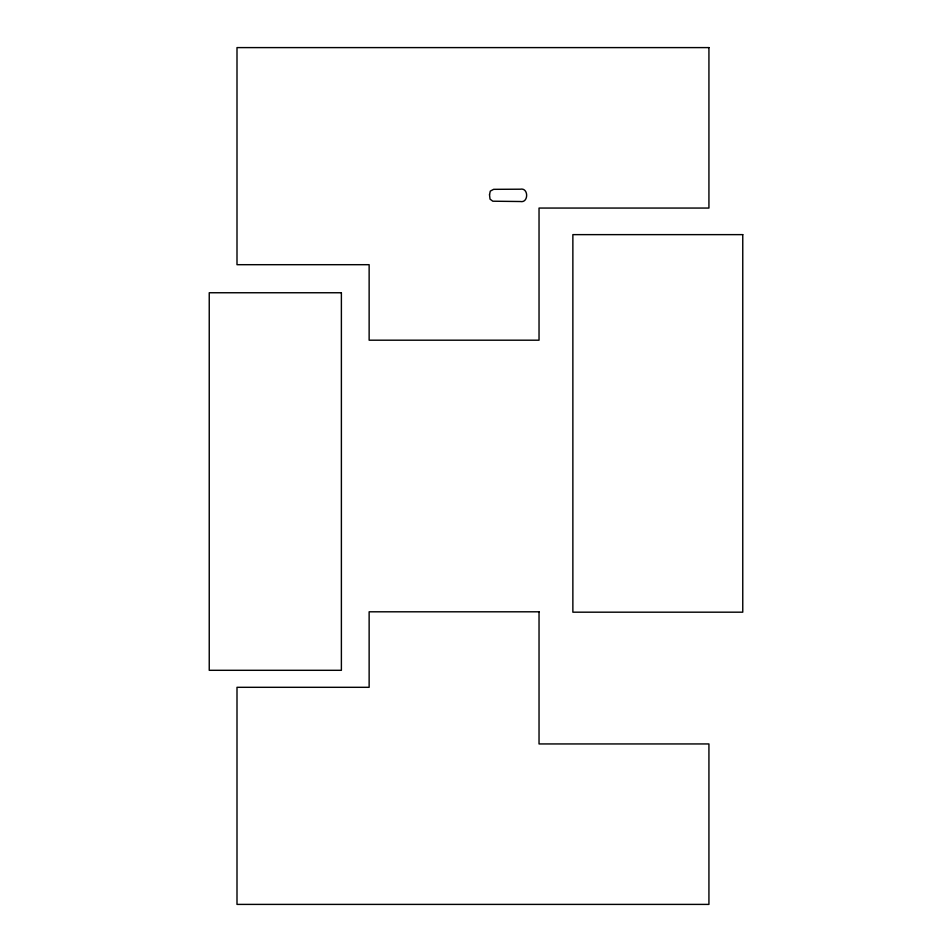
<?xml version="1.0" encoding="UTF-8"?>
<svg xmlns="http://www.w3.org/2000/svg" width="952" height="952" viewBox="0 0 952 952"><rect width="100%" height="100%" fill="white"/><g stroke="black" fill="none" stroke-linecap="round" stroke-linejoin="round"><path stroke-width="1.43" d="M489.518 194.779L490.03 199.135L492.815 201.205L520.304 201.515C528.753 203.288 528.753 187.413 520.304 189.198L493.636 189.329L490.28 191.114L489.518 194.779M708.931 47.6L237 47.6L237 264.692L369.138 264.692L369.138 340.197L539.034 340.197L539.034 208.06L708.931 208.06L708.931 47.6M742.762 234.632L572.866 234.632L572.866 612.184L742.762 612.184L742.762 234.632M341.387 292.752L209.238 292.752L209.238 670.303L341.387 670.303L341.387 292.752M539.034 611.803L369.138 611.803L369.138 687.308L237 687.308L237 904.4L708.931 904.4L708.931 743.94L539.034 743.94L539.034 611.803"/></g></svg>
